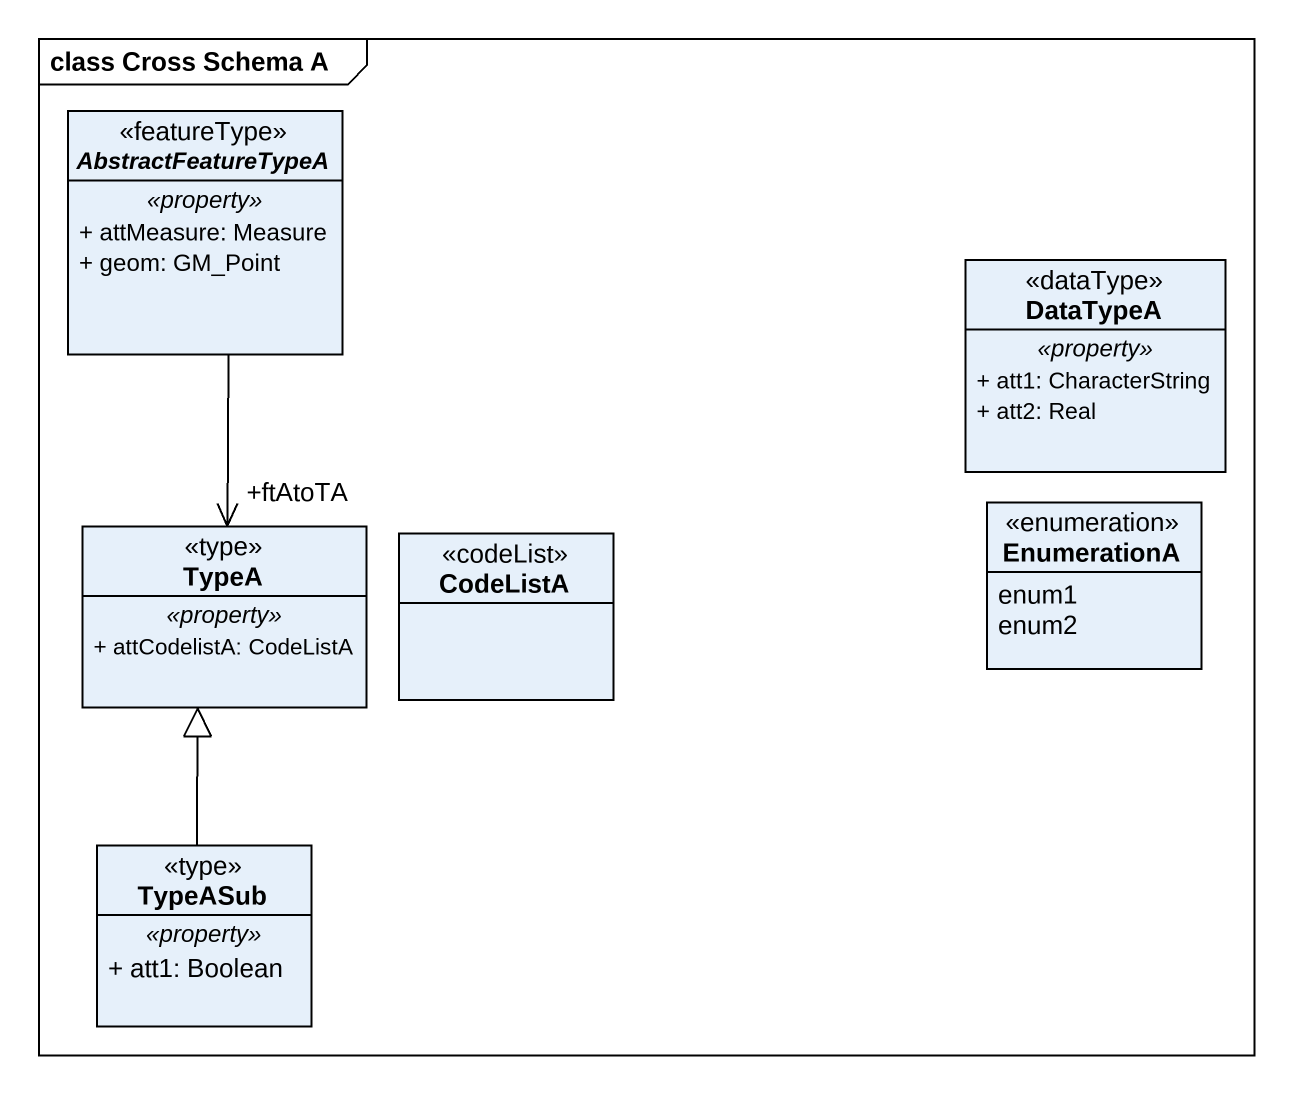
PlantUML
@startuml
mainframe class Cross Schema A
hide circle
hide empty members
skinparam classAttributeIconSize 0
abstract class AbstractFeatureTypeA <<featureType>> {
  .. <<property>> ..
  + attMeasure: Measure
  + geom: GM_Point
}
class DataTypeA <<dataType>> {
  .. <<property>> ..
  + att1: CharacterString
  + att2: Real
}
class TypeA <<type>> {
  .. <<property>> ..
  + attCodelistA: CodeListA
}
class CodeListA <<codeList>>
enum EnumerationA {
  enum1
  enum2
}
class TypeASub <<type>> {
  .. <<property>> ..
  + att1: Boolean
}
AbstractFeatureTypeA --> "+ftAtoTA" TypeA
TypeASub -up-|> TypeA
@enduml
